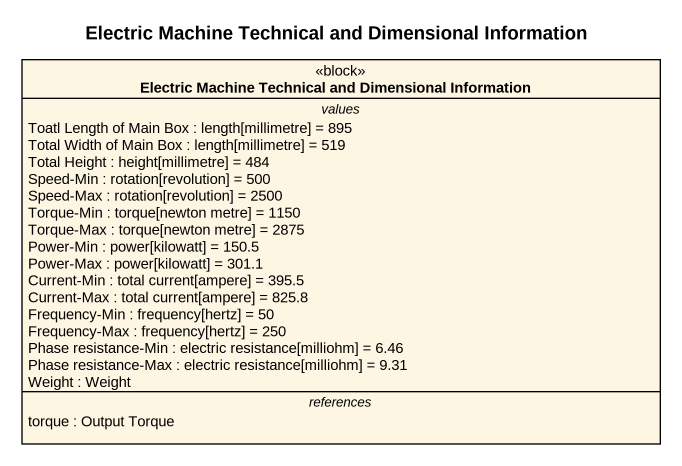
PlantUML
@startuml
title Electric Machine Technical and Dimensional Information
hide circle
hide empty members
class "Electric Machine Technical and Dimensional Information" as Electric_Machine_Technical <<block>> {
  -- values --
  Toatl Length of Main Box : length[millimetre] = 895
  Total Width of Main Box : length[millimetre] = 519
  Total Height : height[millimetre] = 484
  Speed-Min : rotation[revolution] = 500
  Speed-Max : rotation[revolution] = 2500
  Torque-Min : torque[newton metre] = 1150
  Torque-Max : torque[newton metre] = 2875
  Power-Min : power[kilowatt] = 150.5
  Power-Max : power[kilowatt] = 301.1
  Current-Min : total current[ampere] = 395.5
  Current-Max : total current[ampere] = 825.8
  Frequency-Min : frequency[hertz] = 50
  Frequency-Max : frequency[hertz] = 250
  Phase resistance-Min : electric resistance[milliohm] = 6.46
  Phase resistance-Max : electric resistance[milliohm] = 9.31
  Weight : Weight
  -- references --
  torque : Output Torque
}
@enduml
